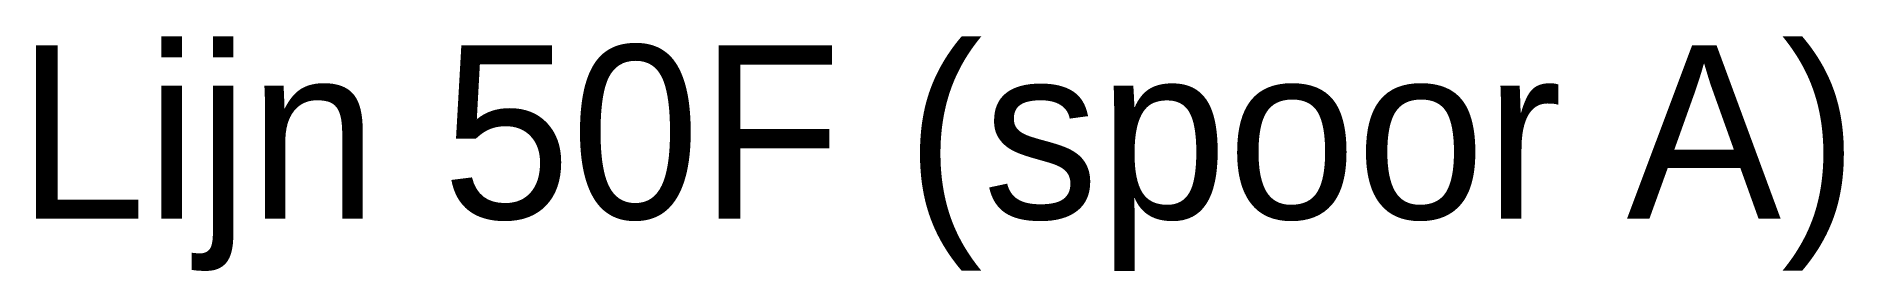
# Model space of a CAD drawing. Header units: metres. Extents: x -0.5 to 10, y 0 to 1.3.
import ezdxf
from ezdxf.enums import TextEntityAlignment as Align

# ---------------------------------------------------------------- set-up
doc = ezdxf.new("R2010")
doc.units = ezdxf.units.M
doc.layers.add('300-01-00_algemeen omgeving', color=7, linetype='Continuous')
doc.styles.get("Standard").update_dxf_attribs({"font": 'isoplus.shx'})

msp = doc.modelspace()

# ---------------------------------------------------------------- texts
at = {"layer": '300-01-00_algemeen omgeving', "linetype": 'Continuous'}
msp.add_text('Lijn 50F (spoor A)', height=1, dxfattribs=at).set_placement((-0.563, 0.753), align=Align.MIDDLE_LEFT)

doc.saveas('drawing.dxf')
